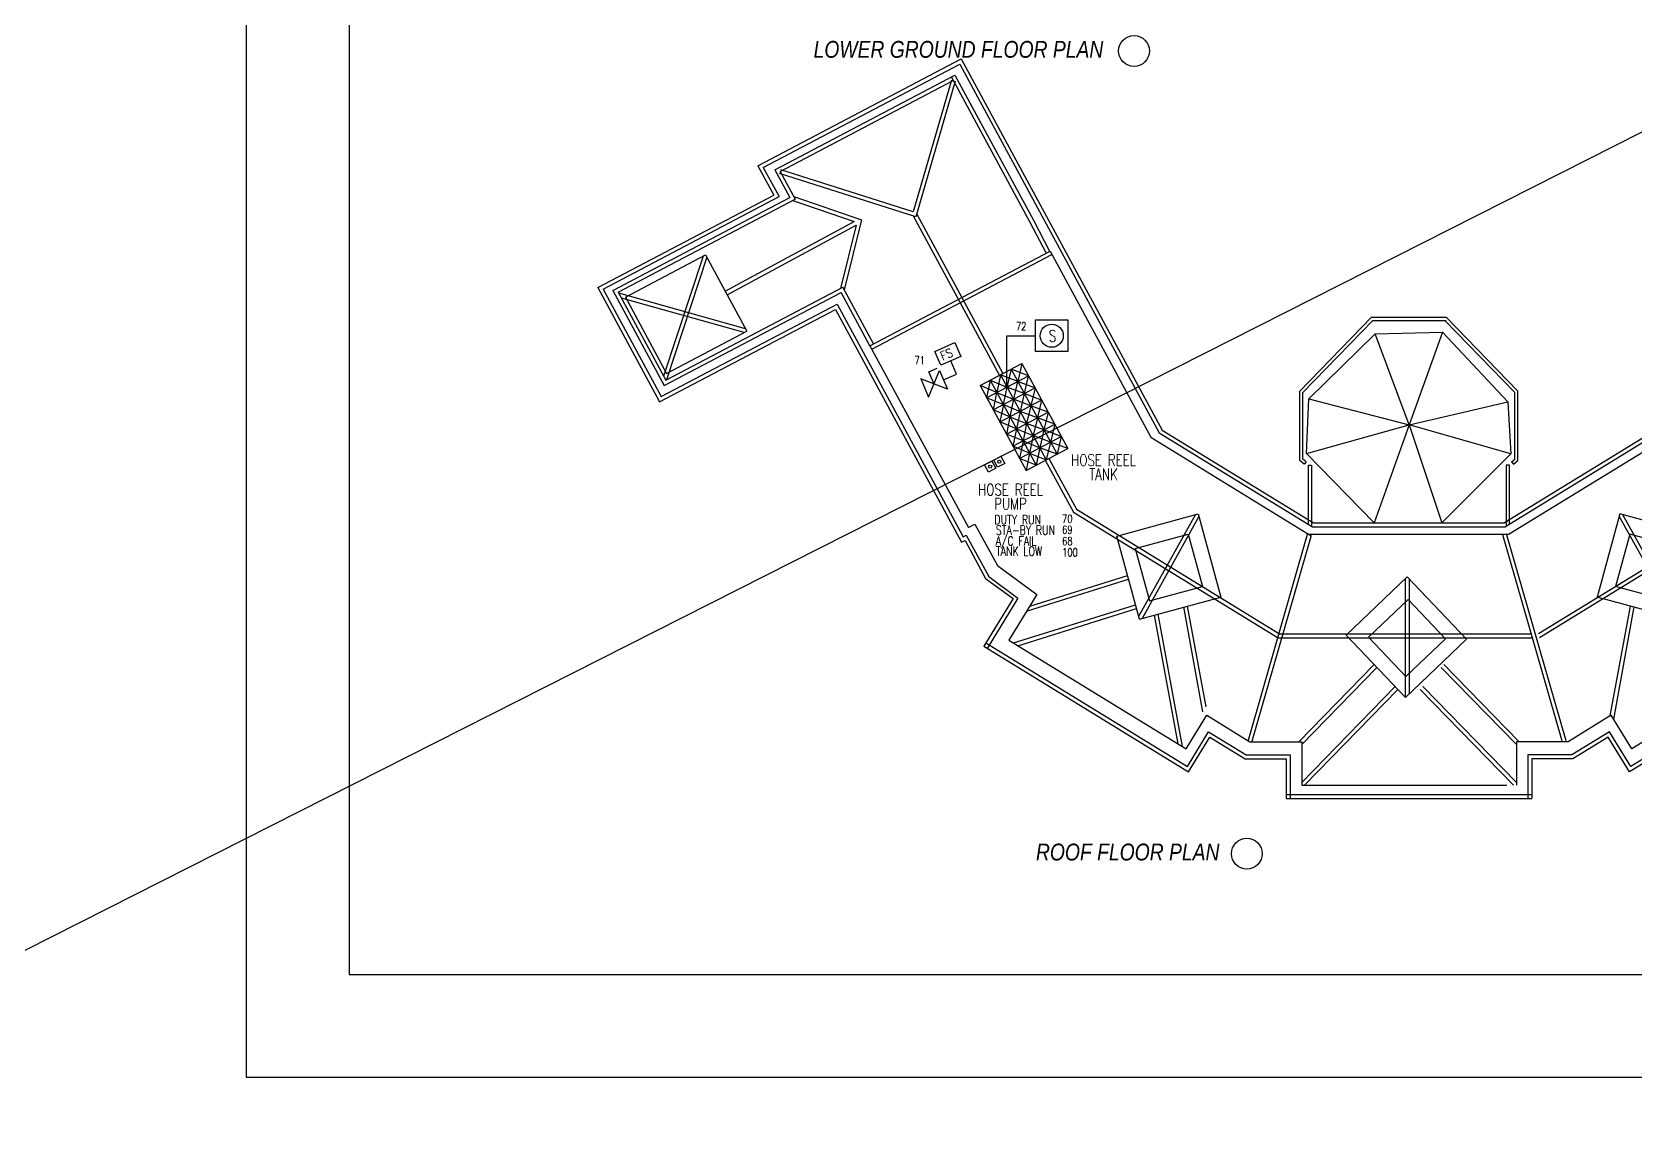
# Model space of a CAD drawing. Extents: x -2888 to 8486, y -2377 to 1555.
# Drawn here: x 6593.7 to 6905.6, y 361.5 to 572.9 of the extents above; entities that cross this region are included whole.
import ezdxf
from ezdxf.enums import TextEntityAlignment as Align

# ---------------------------------------------------------------- set-up
doc = ezdxf.new("R2010")
doc.units = 0
doc.layers.get('0').update_dxf_attribs({"linetype": 'CONTINUOUS'})
doc.layers.add('BUILD', color=8, linetype='CONTINUOUS')
doc.layers.add('MIMIC_SIZE', color=7, linetype='CONTINUOUS')
doc.styles.add('ARIAL_NARROW_ITALIC', font='ARIALNI.TTF')
doc.styles.add('PLOT02__REVB$0$NARROW', font='SIMPLEX', dxfattribs={"width": 0.75})
doc.styles.add('ROMANS', font='ROMANS.SHX', dxfattribs={"width": 0.8})

# ---------------------------------------------------------------- blocks, each defined once
blk = doc.blocks.new('D-433-1_MIMIC_SIZE_900_X_1')
at = {"layer": 'MIMIC_SIZE'}
for points in [[(3.62, 53.07), (868.62, 53.07), (868.62, 478.07), (3.62, 478.07)], [(23.62, 73.07), (848.62, 73.07), (848.62, 458.07), (23.62, 458.07)]]:
    blk.add_lwpolyline(points, close=True, dxfattribs=at)

msp = doc.modelspace()

# ---------------------------------------------------------------- linework, layer by layer
at = {"color": 1}
for p, q in [((6773.573, 506.257), (6772.452, 508.841)), ((6771.796, 503.345), (6766.586, 505.336)), ((6766.586, 505.336), (6768.138, 501.758)), ((6768.138, 501.758), (6770.235, 506.942)), ((6768.164, 506.694), (6769.814, 507.409)), ((6769.184, 504.343), (6768.164, 506.694)), ((6770.235, 506.942), (6771.796, 503.345)), ((6771.014, 505.147), (6773.573, 506.257))]:
    msp.add_line(p, q, dxfattribs=at)
for points in [[(6788.941, 516.849), (6795.205, 516.849), (6795.205, 510.647), (6788.941, 510.647)], [(6770.5, 507.994), (6769.328, 510.697), (6773.231, 512.391), (6774.404, 509.688)]]:
    msp.add_lwpolyline(points, close=True, dxfattribs=at)
at = {"color": 1, "linetype": 'BYBLOCK'}
for centre, radius in [((6808.112, 569.173), 3), ((6792.084, 513.749), 2.25), ((6783.329, 503.82), 0.299), ((6830.066, 412.91), 3)]:
    msp.add_circle(centre, radius, dxfattribs=at)
at = {"layer": 'MIMIC_SIZE', "color": 1}
for p, q in [((6527.762, 361.459), (7811.076, 1011.117)), ((6783.329, 503.82), (6783.329, 513.698)), ((6783.329, 513.698), (6788.941, 513.698)), ((6778.144, 504.033), (6786.284, 508.313)), ((6779.422, 501.671), (6787.562, 505.951)), ((6782.093, 506.109), (6781.396, 502.709)), ((6782.093, 506.109), (6791.037, 489.571)), ((6785.466, 504.849), (6782.093, 506.109)), ((6784.188, 507.211), (6783.37, 503.747)), ((6784.188, 507.211), (6793.133, 490.673)), ((6787.562, 505.951), (6784.188, 507.211)), ((6786.284, 508.313), (6785.466, 504.849)), ((6786.284, 508.313), (6795.229, 491.775)), ((6787.534, 505.936), (6786.716, 502.471)), ((6778.144, 504.033), (6787.089, 487.496)), ((6781.396, 502.709), (6778.144, 504.033)), ((6780.119, 505.071), (6779.422, 501.671)), ((6780.119, 505.071), (6789.063, 488.533)), ((6780.119, 505.071), (6783.37, 503.747)), ((6781.368, 502.694), (6780.672, 499.294)), ((6780.7, 499.308), (6788.84, 503.588)), ((6781.368, 502.694), (6784.62, 501.369)), ((6783.342, 503.732), (6782.646, 500.332)), ((6786.716, 502.471), (6783.342, 503.732)), ((6785.438, 504.834), (6784.62, 501.369)), ((6788.812, 503.573), (6785.438, 504.834)), ((6786.744, 502.486), (6785.926, 499.022)), ((6790.118, 501.225), (6786.744, 502.486)), ((6788.84, 503.588), (6788.022, 500.124)), ((6782.646, 500.332), (6779.394, 501.656)), ((6783.952, 497.984), (6780.7, 499.308)), ((6781.922, 496.916), (6790.062, 501.196)), ((6782.674, 500.346), (6781.978, 496.946)), ((6782.674, 500.346), (6785.926, 499.022)), ((6784.648, 501.384), (6783.952, 497.984)), ((6788.022, 500.124), (6784.648, 501.384)), ((6788.022, 500.124), (6787.204, 496.659)), ((6791.396, 498.863), (6788.022, 500.124)), ((6790.118, 501.225), (6789.3, 497.761)), ((6785.23, 495.621), (6781.978, 496.946)), ((6783.256, 494.583), (6791.396, 498.863)), ((6783.952, 497.984), (6783.256, 494.583)), ((6783.952, 497.984), (6787.204, 496.659)), ((6784.534, 492.221), (6792.673, 496.5)), ((6785.926, 499.022), (6785.23, 495.621)), ((6789.3, 497.761), (6785.926, 499.022)), ((6787.204, 496.659), (6786.508, 493.259)), ((6790.578, 495.398), (6787.204, 496.659)), ((6789.3, 497.761), (6788.482, 494.296)), ((6792.673, 496.5), (6789.3, 497.761)), ((6791.396, 498.863), (6790.578, 495.398)), ((6792.673, 496.5), (6791.855, 493.036)), ((6786.508, 493.259), (6783.256, 494.583)), ((6785.23, 495.621), (6784.534, 492.221)), ((6785.23, 495.621), (6788.482, 494.296)), ((6785.811, 489.858), (6793.951, 494.138)), ((6786.508, 493.259), (6785.811, 489.858)), ((6786.508, 493.259), (6789.76, 491.934)), ((6788.482, 494.296), (6787.785, 490.896)), ((6791.855, 493.036), (6788.482, 494.296)), ((6790.578, 495.398), (6789.76, 491.934)), ((6793.951, 494.138), (6790.578, 495.398)), ((6791.855, 493.036), (6791.037, 489.571)), ((6795.229, 491.775), (6791.855, 493.036)), ((6793.951, 494.138), (6793.133, 490.673)), ((6787.785, 490.896), (6784.534, 492.221)), ((6789.063, 488.533), (6785.811, 489.858)), ((6787.089, 487.496), (6795.229, 491.775)), ((6787.785, 490.896), (6787.089, 487.496)), ((6787.785, 490.896), (6791.037, 489.571)), ((6789.76, 491.934), (6789.063, 488.533)), ((6793.133, 490.673), (6789.76, 491.934))]:
    msp.add_line(p, q, dxfattribs=at)
at = {"layer": 'MIMIC_SIZE', "color": 0}
for p, q in [((6734.913, 546.817), (6774.497, 567.629)), ((6735.952, 546.5), (6774.184, 566.601)), ((6774.184, 566.601), (6812.998, 494.839)), ((6774.497, 567.629), (6813.572, 495.383)), ((6738.198, 546.015), (6773.253, 564.445)), ((6739.238, 545.698), (6772.94, 563.418)), ((6772.573, 563.524), (6765.153, 537.865)), ((6773.307, 563.312), (6765.669, 536.9)), ((6772.581, 564.082), (6787.847, 535.856)), ((6773.253, 564.445), (6788.519, 536.219)), ((6734.913, 546.817), (6737.984, 541.137)), ((6735.952, 546.5), (6739.024, 540.821)), ((6738.198, 546.015), (6741.104, 540.643)), ((6765.153, 537.865), (6739.353, 546.062)), ((6765.669, 536.9), (6739.122, 545.334)), ((6739.238, 545.698), (6742.143, 540.327)), ((6703.739, 523.132), (6737.984, 541.137)), ((6704.778, 522.816), (6739.073, 540.847)), ((6706.677, 522.543), (6741.104, 540.643)), ((6707.716, 522.226), (6742.143, 540.327)), ((6741.679, 540.083), (6753.655, 535.958)), ((6741.875, 540.823), (6755.056, 536.283)), ((6765.119, 537.074), (6781.917, 506.017)), ((6765.813, 537.397), (6782.593, 506.372)), ((6728.564, 522.387), (6753.655, 535.958)), ((6728.927, 521.716), (6754.023, 535.289)), ((6754.023, 535.289), (6750.967, 522.939)), ((6755.056, 536.283), (6751.689, 522.677)), ((6787.843, 535.864), (6791.012, 529.837)), ((6788.519, 536.219), (6791.688, 530.193)), ((6709.112, 521.261), (6724.732, 529.473)), ((6724.245, 529.218), (6716.56, 505.875)), ((6724.981, 529.011), (6717.123, 505.145)), ((6724.732, 529.473), (6732.76, 514.63)), ((6756.704, 511.799), (6791.759, 530.23)), ((6757.068, 511.128), (6792.122, 529.558)), ((6791.759, 530.23), (6811.375, 493.962)), ((6703.739, 523.132), (6715.778, 500.873)), ((6704.778, 522.816), (6716.091, 501.9)), ((6706.677, 522.543), (6716.68, 504.049)), ((6707.716, 522.226), (6716.992, 505.076)), ((6732.507, 515.097), (6707.829, 522.017)), ((6732.268, 514.371), (6708.335, 521.083)), ((6709.112, 521.261), (6717.141, 506.418)), ((6716.68, 504.049), (6751.106, 522.149)), ((6716.992, 505.076), (6751.419, 523.176)), ((6756.704, 511.799), (6751.106, 522.149)), ((6757.376, 512.163), (6751.419, 523.176)), ((6715.778, 500.873), (6750.024, 518.878)), ((6716.091, 501.9), (6750.336, 519.905)), ((6750.024, 518.878), (6774.546, 473.54)), ((6750.336, 519.905), (6774.854, 474.575)), ((6840.364, 502.952), (6854.339, 517.334)), ((6840.971, 502.706), (6854.595, 516.727)), ((6854.339, 517.334), (6868.855, 517.334)), ((6854.595, 516.727), (6868.855, 516.727)), ((6882.222, 502.706), (6868.599, 516.727)), ((6882.829, 502.952), (6868.855, 517.334)), ((6717.141, 506.418), (6732.76, 514.63)), ((6756.704, 511.799), (6775.863, 476.376)), ((6855.016, 514.135), (6842.126, 501.47)), ((6855.016, 514.135), (6868.124, 514.425)), ((6861.679, 496.404), (6855.016, 514.135)), ((6868.124, 514.425), (6861.679, 496.404)), ((6880.82, 500.889), (6868.124, 514.425)), ((6840.364, 489.455), (6840.364, 502.952)), ((6840.971, 489.733), (6840.971, 502.706)), ((6882.222, 489.733), (6882.222, 502.706)), ((6882.829, 489.455), (6882.829, 502.952)), ((6841.683, 490.811), (6842.126, 501.47)), ((6842.126, 501.47), (6861.679, 496.404)), ((6861.679, 496.404), (6880.82, 500.889)), ((6880.82, 500.889), (6881.414, 490.721)), ((6841.683, 490.811), (6861.679, 496.404)), ((6861.679, 496.404), (6854.85, 477.309)), ((6861.679, 496.404), (6868, 477.309)), ((6881.414, 490.721), (6861.679, 496.404)), ((6911.026, 496.228), (6880.179, 477.309)), ((6811.375, 493.962), (6842.593, 474.816)), ((6812.998, 494.839), (6842.826, 476.546)), ((6813.572, 495.383), (6843.042, 477.309)), ((6911.6, 495.684), (6880.394, 476.546)), ((6912.82, 494.559), (6881.137, 475.128)), ((6791.538, 489.835), (6796.885, 479.948)), ((6841.608, 489.185), (6840.971, 489.733)), ((6854.85, 477.309), (6841.683, 490.811)), ((6868, 477.309), (6881.414, 490.721)), ((6881.586, 489.185), (6882.222, 489.733)), ((6790.845, 489.511), (6796.311, 479.405)), ((6841.211, 488.725), (6840.364, 489.455)), ((6841.608, 489.185), (6841.211, 488.725)), ((6842.03, 477.017), (6842.03, 488.521)), ((6842.03, 488.521), (6842.637, 488.521)), ((6842.637, 488.521), (6842.637, 476.654)), ((6881.164, 488.521), (6880.557, 488.521)), ((6880.557, 488.521), (6880.557, 476.654)), ((6881.164, 477.017), (6881.164, 488.521)), ((6881.586, 489.185), (6881.982, 488.725)), ((6881.982, 488.725), (6882.829, 489.455)), ((6927.459, 480.637), (6886.819, 455.713)), ((6796.311, 479.405), (6836.186, 454.949)), ((6796.885, 479.948), (6836.402, 455.713)), ((6804.733, 474.727), (6820.565, 479.049)), ((6820.05, 478.908), (6809.004, 459.08)), ((6820.709, 478.522), (6809.663, 458.694)), ((6820.565, 479.049), (6824.98, 462.875)), ((6843.042, 477.309), (6880.179, 477.309)), ((6928.042, 480.099), (6887.034, 454.949)), ((6902.679, 479.049), (6898.264, 462.875)), ((6902.535, 478.522), (6913.581, 458.694)), ((6918.511, 474.727), (6902.679, 479.049)), ((6903.194, 478.908), (6914.24, 459.08)), ((6774.854, 474.575), (6775.462, 474.904)), ((6775.462, 474.904), (6779.824, 466.838)), ((6775.863, 476.376), (6777.143, 477.069)), ((6777.143, 477.069), (6781.506, 469.003)), ((6809.148, 458.553), (6804.733, 474.727)), ((6808.36, 472.295), (6818.647, 475.103)), ((6818.647, 475.103), (6821.43, 464.908)), ((6830.289, 434.811), (6841.888, 475.128)), ((6831.023, 434.6), (6842.622, 474.917)), ((6841.888, 475.128), (6881.137, 475.128)), ((6842.826, 476.546), (6880.394, 476.546)), ((6891.469, 434.636), (6879.87, 474.954)), ((6892.203, 434.848), (6880.603, 475.165)), ((6904.597, 475.103), (6901.815, 464.908)), ((6914.885, 472.295), (6904.597, 475.103)), ((6774.546, 473.54), (6775.217, 473.903)), ((6775.217, 473.903), (6779.216, 466.509)), ((6808.36, 472.295), (6811.142, 462.1)), ((6781.506, 469.003), (6789.201, 463.36)), ((6779.216, 466.509), (6784.576, 462.579)), ((6779.824, 466.838), (6785.522, 462.66)), ((6787.206, 460.119), (6807.026, 466.328)), ((6787.816, 461.11), (6806.824, 467.065)), ((6811.142, 462.1), (6821.43, 464.908)), ((6849.372, 455.475), (6861.26, 466.788)), ((6860.879, 466.425), (6860.879, 443.384)), ((6861.26, 466.788), (6872.818, 454.643)), ((6861.642, 466.387), (6861.642, 444.007)), ((6912.102, 462.1), (6901.815, 464.908)), ((6784.576, 462.579), (6778.856, 453.282)), ((6785.522, 462.66), (6779.507, 452.882)), ((6789.201, 463.36), (6783.741, 454.487)), ((6809.148, 458.553), (6824.98, 462.875)), ((6853.718, 455.053), (6861.443, 462.404)), ((6861.443, 462.404), (6868.728, 454.749)), ((6914.097, 458.553), (6898.264, 462.875)), ((6784.654, 453.927), (6808.381, 461.361)), ((6785.518, 453.397), (6808.583, 460.623)), ((6816.664, 434.295), (6812.061, 459.349)), ((6817.539, 433.759), (6812.801, 459.55)), ((6821.528, 440.519), (6817.776, 460.946)), ((6822.121, 441.521), (6818.522, 461.112)), ((6900.796, 439.739), (6904.722, 461.112)), ((6901.449, 439.064), (6905.468, 460.946)), ((6836.402, 455.713), (6885.517, 455.713)), ((6860.93, 443.33), (6849.372, 455.475)), ((6778.856, 453.282), (6818.731, 428.827)), ((6779.255, 453.933), (6818.48, 429.877)), ((6783.741, 454.487), (6818.267, 433.312)), ((6836.186, 454.949), (6885.517, 454.949)), ((6853.718, 455.053), (6861.004, 447.398)), ((6860.93, 443.33), (6872.818, 454.643)), ((6861.004, 447.398), (6868.728, 454.749)), ((6944.388, 453.282), (6904.513, 428.827)), ((6943.989, 453.933), (6904.765, 429.877)), ((6939.503, 454.487), (6904.977, 433.312)), ((6840.199, 434.705), (6854.847, 449.721)), ((6883.045, 434.705), (6868.397, 449.721)), ((6840.733, 434.158), (6855.374, 449.168)), ((6882.511, 434.158), (6867.87, 449.168)), ((6840.733, 426.789), (6858.924, 445.438)), ((6841.266, 426.243), (6859.451, 444.884)), ((6881.978, 426.243), (6863.794, 444.884)), ((6882.511, 426.789), (6864.32, 445.438)), ((6818.267, 433.312), (6822.275, 439.845)), ((6822.275, 439.845), (6830.656, 434.705)), ((6900.97, 439.845), (6892.589, 434.705)), ((6904.977, 433.312), (6900.97, 439.845)), ((6818.48, 429.877), (6822.61, 436.611)), ((6818.731, 428.827), (6822.862, 435.561)), ((6822.61, 436.611), (6829.932, 432.121)), ((6822.862, 435.561), (6829.717, 431.357)), ((6830.656, 434.705), (6840.733, 434.705)), ((6840.733, 434.705), (6840.733, 426.243)), ((6892.589, 434.705), (6882.511, 434.705)), ((6882.511, 434.705), (6882.511, 426.243)), ((6900.634, 436.611), (6893.312, 432.121)), ((6900.382, 435.561), (6893.528, 431.357)), ((6904.513, 428.827), (6900.382, 435.561)), ((6904.765, 429.877), (6900.634, 436.611)), ((6829.717, 431.357), (6837.727, 431.357)), ((6829.932, 432.121), (6838.491, 432.121)), ((6837.727, 431.357), (6837.727, 423.658)), ((6838.491, 432.121), (6838.491, 423.658)), ((6893.312, 432.121), (6884.754, 432.121)), ((6884.754, 432.121), (6884.754, 423.658)), ((6893.528, 431.357), (6885.517, 431.357)), ((6885.517, 431.357), (6885.517, 423.658)), ((6837.727, 424.422), (6885.517, 424.422)), ((6840.733, 426.243), (6880.671, 426.243)), ((6837.727, 423.658), (6885.517, 423.658))]:
    msp.add_line(p, q, dxfattribs=at)
at = {"layer": 'MIMIC_SIZE', "color": 1}
for points in [[(6780.795, 489.548), (6782.201, 490.313), (6782.972, 488.896), (6781.567, 488.131)], [(6779.024, 488.584), (6780.43, 489.349), (6781.201, 487.932), (6779.795, 487.166)]]:
    msp.add_lwpolyline(points, close=True, dxfattribs=at)
for centre in [(6780.113, 488.258), (6781.884, 489.222)]:
    msp.add_circle(centre, 0.31, dxfattribs=at)

# ---------------------------------------------------------------- block references
msp.add_blockref('D-433-1_MIMIC_SIZE_900_X_1', (6631.73, 316.311), dxfattribs=at)

# ---------------------------------------------------------------- texts
at = {"color": 0, "linetype": 'BYBLOCK', "style": 'PLOT02__REVB$0$NARROW', "width": 0.75}
for s, p in [('72', (6785.128, 514.823)), ('71', (6765.389, 508.188)), ('70', (6794.123, 477.318)), ('69', (6794.123, 475.193)), ('68', (6794.123, 472.964)), ('100', (6794.123, 470.787))]:
    msp.add_text(s, height=1.5671, dxfattribs=at).set_placement(p)
at = {"color": 1, "linetype": 'BYBLOCK', "style": 'PLOT02__REVB$0$NARROW', "width": 0.75}
msp.add_text('S', height=2.255, dxfattribs=at).set_placement((6791.525, 512.58))
at = {"color": 1, "style": 'ROMANS', "width": 0.85}
msp.add_text('FS', height=1.6959, rotation=23.45774, dxfattribs=at).set_placement((6770.883, 508.887))
at = {"color": 0, "linetype": 'BYBLOCK', "style": 'PLOT02__REVB$0$NARROW', "width": 0.75}
for s, height, p in [('HOSE REEL', 2.2387, (6802.173, 488.396)), ('TANK', 2.2387, (6802.173, 485.634)), ('HOSE REEL', 2.2387, (6784.071, 482.656)), ('PUMP', 2.2387, (6784.071, 479.894)), ('DUTY RUN', 1.7909, (6785.464, 477.038)), ('A/C FAIL', 1.7909, (6785.153, 472.891)), ('STA-BY RUN', 1.7909, (6786.973, 475.006)), ('TANK LOW', 1.7909, (6785.729, 470.901))]:
    msp.add_text(s, height=height, dxfattribs=at).set_placement(p, align=Align.CENTER)
at = {"layer": 'BUILD', "color": 0, "linetype": 'BYBLOCK', "style": 'ARIAL_NARROW_ITALIC'}
for s, p in [('LOWER GROUND FLOOR PLAN ', (6745.745, 567.85)), ('ROOF FLOOR PLAN ', (6789.019, 411.587))]:
    msp.add_text(s, height=3.28125, dxfattribs=at).set_placement(p)

doc.saveas('drawing.dxf')
